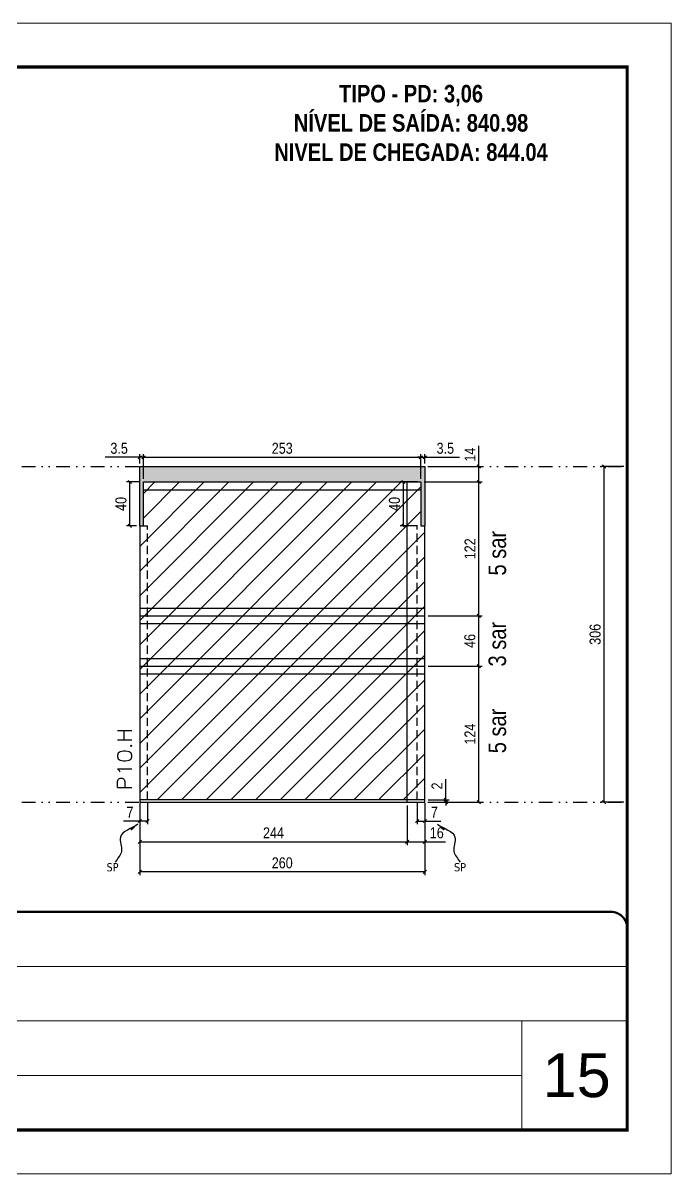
# Model space of a CAD drawing. Extents: x 14400 to 27878, y -21631 to 6985.
# Drawn here: x 18491 to 19082, y 2489 to 3539 of the extents above; entities that cross this region are included whole.
import ezdxf

# ---------------------------------------------------------------- set-up
doc = ezdxf.new("R2010")
doc.units = 0
for name, pattern in [('CONTINUO', [0]), ('DASHED', [0.75, 0.5, -0.25]), ('DIVIDE2', [0.625, 0.25, -0.125, 0, -0.125, 0, -0.125]), ('HIDDEN', [0.375, 0.25, -0.125])]:
    doc.linetypes.add(name, pattern=pattern)
for name, color, linetype, lineweight in [('CARIMBO', 255, 'Continuous', 9), ('Folhas', 255, 'Continuous', 9), ('Hachura', 251, 'Continuous', 9), ('SARRAFO DE PRESSAO', 251, 'DASHED', 9), ('Texto Seção', 7, 'Continuous', 15)]:
    doc.layers.add(name, color=color, linetype=linetype, lineweight=lineweight)
for name, color, linetype in [('COTA', 241, 'Continuous'), ('NOMENCLATURA', 7, 'Continuous'), ('Nível', 160, 'Continuous'), ('Painéis', 200, 'Continuous'), ('SARR_2.2x7', 40, 'Continuous'), ('texto', 7, 'Continuous')]:
    doc.layers.add(name, color=color, linetype=linetype)
doc.styles.add('ARIAL', font='arial.ttf')
doc.styles.add('ARIAL_NARROW', font='ARIALN.TTF', dxfattribs={"height": 0.2})
doc.styles.add('COTA TECNICA', font='techl___.ttf', dxfattribs={"height": 10})
doc.styles.add('COTA TECNICA-50', font='techl___.ttf', dxfattribs={"height": 10})
doc.styles.add('REGUA-120', font='ROMANS.shx', dxfattribs={"height": 15})
doc.styles.add('ROMANC', font='techb___.ttf', dxfattribs={"height": 2.5})
doc.styles.get("Standard").update_dxf_attribs({"font": 'arial.ttf'})
doc.dimstyles.new('COTA PAINEL-50', dxfattribs={"dimtxt": 10, "dimasz": 3, "dimexe": 3, "dimexo": 3, "dimgap": 3, "dimtad": 1, "dimdec": 1, "dimzin": 12, "dimdsep": 46, "dimtxsty": 'COTA TECNICA-50', "dimblk1": 'OBLIQUE', "dimblk2": 'OBLIQUE', "dimsah": 1, "dimcen": 0.9, "dimclrd": 4, "dimclre": 4, "dimclrt": 240, "dimadec": 1, "dimazin": 3, "dimtfac": 1, "dimtdec": 1, "dimtmove": 0, "dimatfit": 3, "dimfxl": 1, "dimtolj": 1, "dimtzin": 12, "dimarcsym": 0})
doc.dimstyles.new('PAINEL', dxfattribs={"dimtxt": 10, "dimasz": 3, "dimexe": 3, "dimexo": 3, "dimgap": 3, "dimtad": 1, "dimdec": 1, "dimzin": 12, "dimdsep": 46, "dimtxsty": 'COTA TECNICA', "dimblk1": 'OBLIQUE', "dimblk2": 'OBLIQUE', "dimsah": 1, "dimcen": 0.9, "dimclrd": 4, "dimclre": 4, "dimclrt": 240, "dimadec": 1, "dimazin": 3, "dimtfac": 1, "dimtdec": 1, "dimtmove": 0, "dimatfit": 3, "dimfxl": 1, "dimtolj": 1, "dimtzin": 12, "dimarcsym": 0})
doc.dimstyles.get("Standard").update_dxf_attribs({"dimtxt": 0.18, "dimasz": 0.18, "dimexe": 0.18, "dimexo": 0.0625, "dimgap": 0.09, "dimtad": 0, "dimtih": 1, "dimtoh": 1, "dimdec": 4, "dimzin": 0, "dimdsep": 46, "dimtxsty": 'Standard', "dimcen": 0.09, "dimadec": 0, "dimazin": 0, "dimtfac": 1, "dimtdec": 4, "dimtofl": 0, "dimtmove": 0, "dimatfit": 3, "dimfxl": 1, "dimtolj": 1, "dimtzin": 0, "dimarcsym": 0})

# ---------------------------------------------------------------- blocks, each defined once
blk = doc.blocks.new('9999999999')
at = {"color": 30, "linetype": 'CONTINUO'}
for p, q in [((98564.6, 34379.6), (99584, 34379.6)), ((98564.6, 34329.8), (99488, 34329.8)), ((99584, 34329.8), (99488, 34329.8)), ((99488, 34329.8), (99488, 34230.2)), ((98564.6, 34280), (99488, 34280))]:
    blk.add_line(p, q, dxfattribs=at)
at = {"color": 30, "linetype": 'CONTINUO', "const_width": 2}
blk.add_lwpolyline([(99584, 34230.2), (99584, 34414.4, 0.414214), (99569, 34429.4), (98229, 34429.4, 0.414214), (98214, 34414.4), (98214, 34245.2, 0.414214), (98229, 34230.2), (99584, 34230.2)], format="xyb", dxfattribs=at)
at = {"layer": 'Folhas'}
blk.add_lwpolyline([(98139, 34190.2), (99624, 34190.2), (99624, 35240.2), (98139, 35240.2)], close=True, dxfattribs=at)
at = {"layer": 'Folhas', "color": 30, "const_width": 3}
blk.add_lwpolyline([(98214, 34230.2), (99584, 34230.2), (99584, 35200.2), (98214, 35200.2)], close=True, dxfattribs=at)
blk = doc.blocks.new('_Oblique')
at = {"color": 0, "linetype": 'ByBlock', "lineweight": -2}
blk.add_line((-0.5, -0.5), (0.5, 0.5), dxfattribs=at)
blk = doc.blocks.new('*D1519')
at = {"layer": 'COTA', "color": 4, "lineweight": -2, "transparency": 16777216}
for p, q in [((19039, 3134.3), (19018, 3134.3)), ((19021, 2828.3), (19021, 3134.3)), ((19039, 2828.3), (19018, 2828.3))]:
    blk.add_line(p, q, dxfattribs=at)
at = {"layer": 'Defpoints', "color": 0, "transparency": 16777216}
for p in [(19021, 3134.3), (19042, 3134.3), (19042, 2828.3)]:
    blk.add_point(p, dxfattribs=at)
at = {"layer": 'COTA', "color": 4, "lineweight": -2, "transparency": 16777216, "xscale": 3, "yscale": 3, "zscale": 3}
for p, rotation in [((19021, 3134.3), 90), ((19021, 2828.3), 270)]:
    blk.add_blockref('_Oblique', p, dxfattribs=dict(at, rotation=rotation))
at = {"layer": 'COTA', "color": 240, "transparency": 16777216, "insert": (19012.8, 2981.3), "char_height": 10, "attachment_point": 5, "rotation": 90, "style": 'COTA TECNICA'}
blk.add_mtext('\\A1;306', dxfattribs=at)
blk = doc.blocks.new('*D1526')
at = {"layer": 'COTA', "color": 4, "lineweight": -2, "transparency": 16777216}
for p, q in [((18597.3, 2827.3), (18597.3, 2761.7)), ((18857.3, 2827.3), (18857.3, 2761.7)), ((18857.3, 2764.7), (18597.3, 2764.7))]:
    blk.add_line(p, q, dxfattribs=at)
at = {"layer": 'Defpoints', "color": 0, "transparency": 16777216}
for p in [(18597.3, 2830.3), (18857.3, 2830.3), (18597.3, 2764.7)]:
    blk.add_point(p, dxfattribs=at)
at = {"layer": 'COTA', "color": 4, "lineweight": -2, "transparency": 16777216, "xscale": 3, "yscale": 3, "zscale": 3, "rotation": 180}
blk.add_blockref('_Oblique', (18597.3, 2764.7), dxfattribs=at)
at = {"layer": 'COTA', "color": 4, "lineweight": -2, "transparency": 16777216, "xscale": 3, "yscale": 3, "zscale": 3}
blk.add_blockref('_Oblique', (18857.3, 2764.7), dxfattribs=at)
at = {"layer": 'COTA', "color": 240, "transparency": 16777216, "insert": (18727.3, 2772.8), "char_height": 10, "attachment_point": 5, "style": 'COTA TECNICA'}
blk.add_mtext('\\A1;260', dxfattribs=at)
blk = doc.blocks.new('*D1527')
at = {"layer": 'COTA', "color": 4, "lineweight": -2, "transparency": 16777216}
for p, q in [((18850.3, 2827.3), (18850.3, 2808)), ((18857.3, 2825.3), (18857.3, 2808)), ((18850.3, 2811), (18857.3, 2811)), ((18857.3, 2811), (18872, 2811))]:
    blk.add_line(p, q, dxfattribs=at)
at = {"layer": 'Defpoints', "color": 0, "transparency": 16777216}
for p in [(18850.3, 2830.3), (18857.3, 2828.3), (18857.3, 2811)]:
    blk.add_point(p, dxfattribs=at)
at = {"layer": 'COTA', "color": 4, "lineweight": -2, "transparency": 16777216, "xscale": 3, "yscale": 3, "zscale": 3, "rotation": 180}
blk.add_blockref('_Oblique', (18850.3, 2811), dxfattribs=at)
at = {"layer": 'COTA', "color": 4, "lineweight": -2, "transparency": 16777216, "xscale": 3, "yscale": 3, "zscale": 3}
blk.add_blockref('_Oblique', (18857.3, 2811), dxfattribs=at)
at = {"layer": 'COTA', "color": 240, "transparency": 16777216, "insert": (18866.1, 2819.1), "char_height": 10, "attachment_point": 5, "style": 'COTA TECNICA-50'}
blk.add_mtext('\\A1;7', dxfattribs=at)
blk = doc.blocks.new('*D1528')
at = {"layer": 'COTA', "color": 4, "lineweight": -2, "transparency": 16777216}
for p, q in [((18597.3, 2825.3), (18597.3, 2808)), ((18604.3, 2827.3), (18604.3, 2808)), ((18597.3, 2811), (18582.5, 2811)), ((18604.3, 2811), (18597.3, 2811))]:
    blk.add_line(p, q, dxfattribs=at)
at = {"layer": 'Defpoints', "color": 0, "transparency": 16777216}
for p in [(18597.3, 2828.3), (18604.3, 2830.3), (18597.3, 2811)]:
    blk.add_point(p, dxfattribs=at)
at = {"layer": 'COTA', "color": 4, "lineweight": -2, "transparency": 16777216, "xscale": 3, "yscale": 3, "zscale": 3, "rotation": 180}
blk.add_blockref('_Oblique', (18597.3, 2811), dxfattribs=at)
at = {"layer": 'COTA', "color": 4, "lineweight": -2, "transparency": 16777216, "xscale": 3, "yscale": 3, "zscale": 3}
blk.add_blockref('_Oblique', (18604.3, 2811), dxfattribs=at)
at = {"layer": 'COTA', "color": 240, "transparency": 16777216, "insert": (18588.4, 2819.1), "char_height": 10, "attachment_point": 5, "style": 'COTA TECNICA-50'}
blk.add_mtext('\\A1;7', dxfattribs=at)
blk = doc.blocks.new('*D1529')
at = {"layer": 'COTA', "color": 4, "lineweight": -2, "transparency": 16777216}
for p, q in [((18876.5, 2830.3), (18876.5, 2849.1)), ((18860.3, 2830.3), (18879.5, 2830.3)), ((18860.3, 2828.3), (18879.5, 2828.3)), ((18876.5, 2828.3), (18876.5, 2830.3)), ((18876.5, 2828.3), (18876.5, 2825.3))]:
    blk.add_line(p, q, dxfattribs=at)
at = {"layer": 'Defpoints', "color": 0, "transparency": 16777216}
for p in [(18857.3, 2830.3), (18857.3, 2828.3), (18876.5, 2828.3)]:
    blk.add_point(p, dxfattribs=at)
at = {"layer": 'COTA', "color": 4, "lineweight": -2, "transparency": 16777216, "xscale": 3, "yscale": 3, "zscale": 3}
for p, rotation in [((18876.5, 2830.3), 270), ((18876.5, 2828.3), 90)]:
    blk.add_blockref('_Oblique', p, dxfattribs=dict(at, rotation=rotation))
at = {"layer": 'COTA', "color": 240, "transparency": 16777216, "insert": (18868.5, 2843), "char_height": 10, "attachment_point": 5, "rotation": 90, "style": 'COTA TECNICA-50'}
blk.add_mtext('\\A1;2', dxfattribs=at)
blk = doc.blocks.new('*D1530')
at = {"layer": 'COTA', "color": 4, "linetype": 'ByBlock', "lineweight": -2, "transparency": 16777216}
for p, q in [((18860.3, 2952.3), (18909.6, 2952.3)), ((18906.6, 2828.3), (18906.6, 2952.3)), ((18860.3, 2828.3), (18909.6, 2828.3))]:
    blk.add_line(p, q, dxfattribs=at)
at = {"layer": 'Defpoints', "color": 0, "linetype": 'ByBlock', "transparency": 16777216}
for p in [(18857.3, 2952.3), (18906.6, 2952.3), (18857.3, 2828.3)]:
    blk.add_point(p, dxfattribs=at)
at = {"layer": 'COTA', "color": 4, "linetype": 'ByBlock', "lineweight": -2, "transparency": 16777216, "xscale": 3, "yscale": 3, "zscale": 3}
for p, rotation in [((18906.6, 2952.3), 90), ((18906.6, 2828.3), 270)]:
    blk.add_blockref('_Oblique', p, dxfattribs=dict(at, rotation=rotation))
at = {"layer": 'COTA', "color": 240, "linetype": 'ByBlock', "transparency": 16777216, "insert": (18898.6, 2890.3), "char_height": 10, "attachment_point": 5, "rotation": 90, "style": 'COTA TECNICA'}
blk.add_mtext('\\A1;124', dxfattribs=at)
blk = doc.blocks.new('*D1531')
at = {"layer": 'COTA', "color": 4, "lineweight": -2, "transparency": 16777216}
for p, q in [((18597.3, 2825.3), (18597.3, 2789.1)), ((18841.3, 2825.3), (18841.3, 2789.1)), ((18597.3, 2792.1), (18841.3, 2792.1))]:
    blk.add_line(p, q, dxfattribs=at)
at = {"layer": 'Defpoints', "color": 0, "transparency": 16777216}
for p in [(18597.3, 2828.3), (18841.3, 2828.3), (18841.3, 2792.1)]:
    blk.add_point(p, dxfattribs=at)
at = {"layer": 'COTA', "color": 4, "lineweight": -2, "transparency": 16777216, "xscale": 3, "yscale": 3, "zscale": 3, "rotation": 180}
blk.add_blockref('_Oblique', (18597.3, 2792.1), dxfattribs=at)
at = {"layer": 'COTA', "color": 4, "lineweight": -2, "transparency": 16777216, "xscale": 3, "yscale": 3, "zscale": 3}
blk.add_blockref('_Oblique', (18841.3, 2792.1), dxfattribs=at)
at = {"layer": 'COTA', "color": 240, "transparency": 16777216, "insert": (18719.3, 2800.2), "char_height": 10, "attachment_point": 5, "style": 'COTA TECNICA'}
blk.add_mtext('\\A1;244', dxfattribs=at)
blk = doc.blocks.new('*D1532')
at = {"layer": 'COTA', "color": 4, "lineweight": -2, "transparency": 16777216}
for p, q in [((18856.8, 3120.3), (18909.6, 3120.3)), ((18906.6, 2998.3), (18906.6, 3120.3)), ((18860.3, 2998.3), (18909.6, 2998.3))]:
    blk.add_line(p, q, dxfattribs=at)
at = {"layer": 'Defpoints', "color": 0, "transparency": 16777216}
for p in [(18853.8, 3120.3), (18906.6, 3120.3), (18857.3, 2998.3)]:
    blk.add_point(p, dxfattribs=at)
at = {"layer": 'COTA', "color": 4, "lineweight": -2, "transparency": 16777216, "xscale": 3, "yscale": 3, "zscale": 3}
for p, rotation in [((18906.6, 3120.3), 90), ((18906.6, 2998.3), 270)]:
    blk.add_blockref('_Oblique', p, dxfattribs=dict(at, rotation=rotation))
at = {"layer": 'COTA', "color": 240, "transparency": 16777216, "insert": (18898.6, 3059.3), "char_height": 10, "attachment_point": 5, "rotation": 90, "style": 'COTA TECNICA'}
blk.add_mtext('\\A1;122', dxfattribs=at)
blk = doc.blocks.new('*D1533')
at = {"layer": 'COTA', "color": 4, "lineweight": -2, "transparency": 16777216}
for p, q in [((18906.6, 3134.3), (18906.6, 3153.4)), ((18860.3, 3134.3), (18909.6, 3134.3)), ((18906.6, 3120.3), (18906.6, 3134.3)), ((18856.8, 3120.3), (18909.6, 3120.3))]:
    blk.add_line(p, q, dxfattribs=at)
at = {"layer": 'Defpoints', "color": 0, "transparency": 16777216}
for p in [(18857.3, 3134.3), (18906.6, 3134.3), (18853.8, 3120.3)]:
    blk.add_point(p, dxfattribs=at)
at = {"layer": 'COTA', "color": 4, "lineweight": -2, "transparency": 16777216, "xscale": 3, "yscale": 3, "zscale": 3}
for p, rotation in [((18906.6, 3134.3), 90), ((18906.6, 3120.3), 270)]:
    blk.add_blockref('_Oblique', p, dxfattribs=dict(at, rotation=rotation))
at = {"layer": 'COTA', "color": 240, "transparency": 16777216, "insert": (18898.6, 3145.3), "char_height": 10, "attachment_point": 5, "rotation": 90, "style": 'COTA TECNICA'}
blk.add_mtext('\\A1;14', dxfattribs=at)
blk = doc.blocks.new('*D1534')
at = {"layer": 'COTA', "color": 4, "lineweight": -2, "transparency": 16777216}
for p, q in [((18841.3, 2825.3), (18841.3, 2789.1)), ((18857.3, 2825.3), (18857.3, 2789.1)), ((18841.3, 2792.1), (18857.3, 2792.1)), ((18857.3, 2792.1), (18876.3, 2792.1))]:
    blk.add_line(p, q, dxfattribs=at)
at = {"layer": 'Defpoints', "color": 0, "transparency": 16777216}
for p in [(18841.3, 2828.3), (18857.3, 2828.3), (18857.3, 2792.1)]:
    blk.add_point(p, dxfattribs=at)
at = {"layer": 'COTA', "color": 4, "lineweight": -2, "transparency": 16777216, "xscale": 3, "yscale": 3, "zscale": 3, "rotation": 180}
blk.add_blockref('_Oblique', (18841.3, 2792.1), dxfattribs=at)
at = {"layer": 'COTA', "color": 4, "lineweight": -2, "transparency": 16777216, "xscale": 3, "yscale": 3, "zscale": 3}
blk.add_blockref('_Oblique', (18857.3, 2792.1), dxfattribs=at)
at = {"layer": 'COTA', "color": 240, "transparency": 16777216, "insert": (18868.3, 2800.2), "char_height": 10, "attachment_point": 5, "style": 'COTA TECNICA'}
blk.add_mtext('\\A1;16', dxfattribs=at)
blk = doc.blocks.new('*D2778')
at = {"layer": 'COTA', "color": 4, "lineweight": -2, "transparency": 16777216}
for p, q in [((18597.3, 3142.8), (18565.7, 3142.8)), ((18597.3, 3137.3), (18597.3, 3145.8)), ((18600.8, 3142.8), (18597.3, 3142.8)), ((18600.8, 3123.3), (18600.8, 3145.8)), ((18600.8, 3142.8), (18603.8, 3142.8))]:
    blk.add_line(p, q, dxfattribs=at)
at = {"layer": 'Defpoints', "color": 0, "transparency": 16777216}
for p in [(18597.3, 3142.8), (18597.3, 3134.3), (18600.8, 3120.3)]:
    blk.add_point(p, dxfattribs=at)
at = {"layer": 'COTA', "color": 4, "lineweight": -2, "transparency": 16777216, "xscale": 3, "yscale": 3, "zscale": 3}
blk.add_blockref('_Oblique', (18597.3, 3142.8), dxfattribs=at)
at = {"layer": 'COTA', "color": 4, "lineweight": -2, "transparency": 16777216, "xscale": 3, "yscale": 3, "zscale": 3, "rotation": 180}
blk.add_blockref('_Oblique', (18600.8, 3142.8), dxfattribs=at)
at = {"layer": 'COTA', "color": 240, "transparency": 16777216, "insert": (18578.5, 3151), "char_height": 10, "attachment_point": 5, "style": 'COTA TECNICA'}
blk.add_mtext('\\A1;3.5', dxfattribs=at)
blk = doc.blocks.new('*D2779')
at = {"layer": 'COTA', "color": 4, "lineweight": -2, "transparency": 16777216}
for p, q in [((18600.8, 3123.3), (18600.8, 3145.8)), ((18600.8, 3142.8), (18853.8, 3142.8)), ((18853.8, 3123.3), (18853.8, 3145.8))]:
    blk.add_line(p, q, dxfattribs=at)
at = {"layer": 'Defpoints', "color": 0, "transparency": 16777216}
for p in [(18853.8, 3142.8), (18600.8, 3120.3), (18853.8, 3120.3)]:
    blk.add_point(p, dxfattribs=at)
at = {"layer": 'COTA', "color": 4, "lineweight": -2, "transparency": 16777216, "xscale": 3, "yscale": 3, "zscale": 3, "rotation": 180}
blk.add_blockref('_Oblique', (18600.8, 3142.8), dxfattribs=at)
at = {"layer": 'COTA', "color": 4, "lineweight": -2, "transparency": 16777216, "xscale": 3, "yscale": 3, "zscale": 3}
blk.add_blockref('_Oblique', (18853.8, 3142.8), dxfattribs=at)
at = {"layer": 'COTA', "color": 240, "transparency": 16777216, "insert": (18727.3, 3151), "char_height": 10, "attachment_point": 5, "style": 'COTA TECNICA'}
blk.add_mtext('\\A1;253', dxfattribs=at)
blk = doc.blocks.new('*D2780')
at = {"layer": 'COTA', "color": 4, "lineweight": -2, "transparency": 16777216}
for p, q in [((18853.8, 3142.8), (18850.8, 3142.8)), ((18853.8, 3123.3), (18853.8, 3145.8)), ((18853.8, 3142.8), (18857.3, 3142.8)), ((18857.3, 3137.3), (18857.3, 3145.8)), ((18857.3, 3142.8), (18888.9, 3142.8))]:
    blk.add_line(p, q, dxfattribs=at)
at = {"layer": 'Defpoints', "color": 0, "transparency": 16777216}
for p in [(18857.3, 3142.8), (18857.3, 3134.3), (18853.8, 3120.3)]:
    blk.add_point(p, dxfattribs=at)
at = {"layer": 'COTA', "color": 4, "lineweight": -2, "transparency": 16777216, "xscale": 3, "yscale": 3, "zscale": 3}
blk.add_blockref('_Oblique', (18853.8, 3142.8), dxfattribs=at)
at = {"layer": 'COTA', "color": 4, "lineweight": -2, "transparency": 16777216, "xscale": 3, "yscale": 3, "zscale": 3, "rotation": 180}
blk.add_blockref('_Oblique', (18857.3, 3142.8), dxfattribs=at)
at = {"layer": 'COTA', "color": 240, "transparency": 16777216, "insert": (18876.1, 3151), "char_height": 10, "attachment_point": 5, "style": 'COTA TECNICA'}
blk.add_mtext('\\A1;3.5', dxfattribs=at)
blk = doc.blocks.new('*D2781')
at = {"layer": 'COTA', "color": 4, "lineweight": -2, "transparency": 16777216}
for p, q in [((18597.8, 3120.3), (18585.3, 3120.3)), ((18588.3, 3080.3), (18588.3, 3120.3)), ((18594.3, 3080.3), (18585.3, 3080.3))]:
    blk.add_line(p, q, dxfattribs=at)
at = {"layer": 'Defpoints', "color": 0, "transparency": 16777216}
for p in [(18588.3, 3120.3), (18600.8, 3120.3), (18597.3, 3080.3)]:
    blk.add_point(p, dxfattribs=at)
at = {"layer": 'COTA', "color": 4, "lineweight": -2, "transparency": 16777216, "xscale": 3, "yscale": 3, "zscale": 3}
for p, rotation in [((18588.3, 3120.3), 90), ((18588.3, 3080.3), 270)]:
    blk.add_blockref('_Oblique', p, dxfattribs=dict(at, rotation=rotation))
at = {"layer": 'COTA', "color": 240, "transparency": 16777216, "insert": (18580.2, 3100.3), "char_height": 10, "attachment_point": 5, "rotation": 90, "style": 'COTA TECNICA'}
blk.add_mtext('\\A1;40', dxfattribs=at)
blk = doc.blocks.new('*D2782')
at = {"layer": 'COTA', "color": 4, "lineweight": -2, "transparency": 16777216}
for p, q in [((18850.8, 3120.3), (18834.8, 3120.3)), ((18837.8, 3080.3), (18837.8, 3120.3)), ((18850.8, 3080.3), (18834.8, 3080.3))]:
    blk.add_line(p, q, dxfattribs=at)
at = {"layer": 'Defpoints', "color": 0, "transparency": 16777216}
for p in [(18837.8, 3120.3), (18853.8, 3120.3), (18853.8, 3080.3)]:
    blk.add_point(p, dxfattribs=at)
at = {"layer": 'COTA', "color": 4, "lineweight": -2, "transparency": 16777216, "xscale": 3, "yscale": 3, "zscale": 3}
for p, rotation in [((18837.8, 3120.3), 90), ((18837.8, 3080.3), 270)]:
    blk.add_blockref('_Oblique', p, dxfattribs=dict(at, rotation=rotation))
at = {"layer": 'COTA', "color": 240, "transparency": 16777216, "insert": (18829.7, 3100.3), "char_height": 10, "attachment_point": 5, "rotation": 90, "style": 'COTA TECNICA'}
blk.add_mtext('\\A1;40', dxfattribs=at)
blk = doc.blocks.new('*D2783')
at = {"layer": 'COTA', "color": 4, "lineweight": -2, "transparency": 16777216}
for p, q in [((18860.3, 2998.3), (18909.6, 2998.3)), ((18906.6, 2952.3), (18906.6, 2998.3)), ((18860.3, 2952.3), (18909.6, 2952.3))]:
    blk.add_line(p, q, dxfattribs=at)
at = {"layer": 'Defpoints', "color": 0, "transparency": 16777216}
for p in [(18857.3, 2998.3), (18906.6, 2998.3), (18857.3, 2952.3)]:
    blk.add_point(p, dxfattribs=at)
at = {"layer": 'COTA', "color": 4, "lineweight": -2, "transparency": 16777216, "xscale": 3, "yscale": 3, "zscale": 3}
for p, rotation in [((18906.6, 2998.3), 90), ((18906.6, 2952.3), 270)]:
    blk.add_blockref('_Oblique', p, dxfattribs=dict(at, rotation=rotation))
at = {"layer": 'COTA', "color": 240, "transparency": 16777216, "insert": (18898.5, 2975.3), "char_height": 10, "attachment_point": 5, "rotation": 90, "style": 'COTA TECNICA'}
blk.add_mtext('\\A1;46', dxfattribs=at)

msp = doc.modelspace()

# ---------------------------------------------------------------- hatches: boundary and pattern name
at = {"layer": 'COTA'}
h = msp.add_hatch(dxfattribs=at)
h.set_pattern_fill('AR-CONC', color=256, scale=0.03)
h.set_pattern_definition([(50, (-1585, 2), (5.4655401, -0.4781726), [0.5715, -6.2865]), (355, (-1585, 2), (-1.0573026, 5.7317054), [0.4572, -5.0292175]), (100.451445, (-1584.5445, 1.96), (4.4082374, 5.2535326), [0.4857003, -5.3427073]), (46.1842, (-1585, 3.524), (8.1323712, -1.2612698), [0.85725, -9.42975]), (96.635558, (-1584.322, 3.419), (7.122124, 7.4227837), [0.7285507, -8.0140682]), (351.18415, (-1585, 3.524), (7.122124, 7.4227837), [0.685799, -7.543792]), (21, (-1584.238, 3.143), (4.5484317, -3.0679559), [0.5715, -6.2865]), (326, (-1584.238, 3.143), (1.8540609, 5.525639), [0.4572, -5.0292]), (71.451445, (-1583.859, 2.8873), (6.4024926, 2.457683), [0.4857003, -5.3426981]), (37.5, (-1585, 2), (0.0926581, 2.53665117), [0, -4.96824, 0, -5.1054, 0, -5.04825]), (7.5, (-1585, 2), (2.00458988, 3.00541724), [0, -2.91084, 0, -4.85394, 0, -1.92405]), (327.5, (-1586.6993, 2), (4.06771786, -0.17186232), [0, -1.905, 0, -5.9436, 0, -7.8867]), (317.5, (-1587.4613, 2), (4.44387544, 0.76279473), [0, -2.4765, 0, -3.94716, 0, -5.6007])])
h.paths.add_polyline_path([(18853.769, 3120.285), (18853.769, 3080.285), (18857.269, 3080.285), (18857.269, 3134.285), (18597.269, 3134.285), (18597.269, 3080.285), (18600.769, 3080.285), (18600.769, 3120.285)])
at = {"layer": 'Hachura'}
h = msp.add_hatch(dxfattribs=at)
h.set_pattern_fill('ANSI31', color=256, scale=5)
h.paths.add_polyline_path([(17796.346, 3116.285), (17762.346, 3116.285), (17762.346, 3070.285), (17796.346, 3070.285)], flags=17)
h.paths.add_polyline_path([(18006.346, 3134.285), (17823.346, 3134.285), (17823.346, 3070.285), (17762.346, 3070.285), (17762.346, 3012.285), (18006.346, 3012.285)])
h.paths.add_polyline_path([(18006.346, 3012.285), (17762.346, 3012.285), (17762.346, 2952.285), (18006.346, 2952.285)])
h.paths.add_polyline_path([(18006.346, 2952.285), (17762.346, 2952.285), (17762.346, 2830.285), (18006.346, 2830.285)])
h.paths.add_polyline_path([(18015.346, 2952.285), (18006.346, 2952.285), (18006.346, 2830.285), (18015.346, 2830.285)])
h.paths.add_polyline_path([(18015.346, 3012.285), (18006.346, 3012.285), (18006.346, 2952.285), (18015.346, 2952.285)])
h.paths.add_polyline_path([(18015.346, 3134.285), (18006.346, 3134.285), (18006.346, 3012.285), (18015.346, 3012.285)])
h.paths.add_polyline_path([(18401.497, 3070.285), (18367.497, 3070.285), (18367.497, 3134.285), (18175.497, 3134.285), (18175.497, 3012.285), (18401.497, 3012.285)])
h.paths.add_polyline_path([(18401.497, 3012.285), (18175.497, 3012.285), (18175.497, 2952.285), (18401.497, 2952.285)])
h.paths.add_polyline_path([(18401.497, 2952.285), (18175.497, 2952.285), (18175.497, 2830.285), (18401.497, 2830.285)])
h.paths.add_polyline_path([(18841.269, 2952.285), (18597.269, 2952.285), (18597.269, 2830.285), (18841.269, 2830.285)])
h.paths.add_polyline_path([(18841.269, 2998.285), (18597.269, 2998.285), (18597.269, 2952.285), (18841.269, 2952.285)])
h.paths.add_polyline_path([(18841.269, 3120.285), (18600.769, 3120.285), (18600.769, 3080.285), (18597.269, 3080.285), (18597.269, 2998.285), (18841.269, 2998.285)])
h.paths.add_polyline_path([(18857.269, 3080.285), (18853.769, 3080.285), (18853.769, 3120.285), (18841.269, 3120.285), (18841.269, 2998.285), (18857.269, 2998.285)])
h.paths.add_polyline_path([(18857.269, 2998.285), (18841.269, 2998.285), (18841.269, 2952.285), (18857.269, 2952.285)])
h.paths.add_polyline_path([(18857.269, 2952.285), (18841.269, 2952.285), (18841.269, 2830.285), (18857.269, 2830.285)])

# ---------------------------------------------------------------- linework, layer by layer
at = {"layer": 'COTA'}
for p, q in [((18597.269, 3080.285), (18597.269, 3134.285)), ((18597.269, 3134.285), (18857.269, 3134.285)), ((18857.269, 3134.285), (18857.269, 3080.285))]:
    msp.add_line(p, q, dxfattribs=at)
at = {"layer": 'Nível', "color": 4, "linetype": 'DIVIDE2', "ltscale": 50}
for p, q in [((17671.967, 3134.285), (19041.967, 3134.285)), ((17671.967, 2828.285), (19041.967, 2828.285))]:
    msp.add_line(p, q, dxfattribs=at)
at = {"layer": 'Painéis'}
for p, q in [((18600.769, 3080.285), (18600.769, 3120.285)), ((18600.769, 3120.285), (18853.769, 3120.285)), ((18841.269, 2828.285), (18841.269, 3120.285)), ((18853.769, 3120.285), (18853.769, 3080.285)), ((18597.269, 3080.285), (18597.269, 2830.285)), ((18597.269, 3080.285), (18604.269, 3080.285)), ((18853.769, 3080.285), (18857.269, 3080.285)), ((18857.269, 2830.285), (18857.269, 3080.285)), ((18597.269, 2998.285), (18857.269, 2998.285)), ((18597.269, 2952.285), (18857.269, 2952.285))]:
    msp.add_line(p, q, dxfattribs=at)
msp.add_lwpolyline([(18857.269, 2830.285), (18597.269, 2830.285), (18597.269, 2828.285), (18857.269, 2828.285)], close=True, dxfattribs=at)
at = {"layer": 'SARR_2.2x7'}
for p, q in [((18600.769, 3113.285), (18853.769, 3113.285)), ((18597.269, 3005.285), (18857.269, 3005.285)), ((18597.269, 2991.285), (18857.269, 2991.285)), ((18597.269, 2959.285), (18857.269, 2959.285)), ((18597.269, 2945.285), (18857.269, 2945.285))]:
    msp.add_line(p, q, dxfattribs=at)
at = {"layer": 'SARR_2.2x7', "linetype": 'HIDDEN', "ltscale": 30}
for p, q in [((18604.269, 2998.285), (18604.269, 3080.285)), ((18850.269, 2998.285), (18850.269, 3080.285)), ((18604.269, 2952.285), (18604.269, 2998.285)), ((18850.269, 2952.285), (18850.269, 2998.285)), ((18604.269, 2830.285), (18604.269, 2952.285)), ((18850.269, 2830.285), (18850.269, 2952.285))]:
    msp.add_line(p, q, dxfattribs=at)

# ---------------------------------------------------------------- block references
at = {"layer": 'SARRAFO DE PRESSAO', "color": 6, "linetype": 'ByBlock'}
msp.add_blockref('9999999999', (-80542.011, -31701.203), dxfattribs=at)

# ---------------------------------------------------------------- texts
at = {"layer": 'CARIMBO', "style": 'ARIAL'}
msp.add_text('15', height=40, dxfattribs=at).set_placement((18964.828, 2559.146))
at = {"layer": 'NOMENCLATURA', "style": 'ARIAL_NARROW'}
for s, p in [('5 sar', (18931.512, 3034.953)), ('3 sar', (18931.512, 2951.953)), ('5 sar', (18931.512, 2872.804))]:
    msp.add_text(s, height=16, rotation=90, dxfattribs=at).set_placement(p)
at = {"layer": 'NOMENCLATURA', "color": 2, "insert": (18844.806, 3482.587), "char_height": 16, "attachment_point": 2, "style": 'ROMANC'}
msp.add_mtext_dynamic_manual_height_columns('TIPO - PD: 3,06\\PNÍVEL DE SAÍDA: 840.98\\PNIVEL DE CHEGADA: 844.04', width=432.35115, gutter_width=1, heights=[0], dxfattribs=at)
at = {"layer": 'texto', "color": 0, "char_height": 7.5, "attachment_point": 5}
for insert in [(18572.492, 2768.794), (18889.516, 2768.794)]:
    msp.add_mtext('{\\fTahoma|b0|i0|c0|p34;\\C4;SP}', dxfattribs=dict(at, insert=insert))
at = {"layer": 'Texto Seção', "style": 'REGUA-120', "width": 1.1}
msp.add_text('P10.H', height=13, rotation=90, dxfattribs=at).set_placement((18590.02, 2839.049))

# ---------------------------------------------------------------- dimensions: what is measured, and where the dimension line sits
at = {"layer": 'COTA'}
for base, p1, p2, dimstyle, picture, middle in [((18597.269, 3142.769), (18600.769, 3120.285), (18597.269, 3134.285), 'PAINEL', '*D2778', (18578.466, 3150.988)), ((18853.769, 3142.769), (18600.769, 3120.285), (18853.769, 3120.285), 'PAINEL', '*D2779', (18727.269, 3150.988)), ((18857.269, 3142.769), (18853.769, 3120.285), (18857.269, 3134.285), 'PAINEL', '*D2780', (18876.072, 3150.988)), ((18841.269, 2792.105), (18597.269, 2828.285), (18841.269, 2828.285), 'PAINEL', '*D1531', (18719.269, 2800.178)), ((18857.269, 2792.105), (18841.269, 2828.285), (18857.269, 2828.285), 'PAINEL', '*D1534', (18868.276, 2800.208)), ((18857.269, 2811.043), (18850.269, 2830.285), (18857.269, 2828.285), 'COTA PAINEL-50', '*D1527', (18866.134, 2819.117))]:
    dim = msp.add_linear_dim(base=base, p1=p1, p2=p2, dimstyle=dimstyle, dxfattribs=at)
    dim.commit()
    dim.dimension.update_dxf_attribs({"geometry": picture, "text_midpoint": middle})
for base, p1, p2, angle, dimstyle, picture, middle in [((18906.636, 3134.285), (18853.769, 3120.285), (18857.269, 3134.285), 90, 'PAINEL', '*D1533', (18898.563, 3145.344)), ((19021.04, 3134.285), (19041.967, 2828.285), (19041.967, 3134.285), 90, 'PAINEL', '*D1519', (19012.821, 2981.285)), ((18588.323, 3120.285), (18597.269, 3080.285), (18600.769, 3120.285), 90, 'PAINEL', '*D2781', (18580.221, 3100.285)), ((18837.778, 3120.285), (18853.769, 3080.285), (18853.769, 3120.285), 90, 'PAINEL', '*D2782', (18829.676, 3100.285)), ((18906.636, 3120.285), (18857.269, 2998.285), (18853.769, 3120.285), 90, 'PAINEL', '*D1532', (18898.578, 3059.285)), ((18906.636, 2998.285), (18857.269, 2952.285), (18857.269, 2998.285), 90, 'PAINEL', '*D2783', (18898.534, 2975.285)), ((18597.269, 2811.043), (18604.269, 2830.285), (18597.269, 2828.285), 180, 'COTA PAINEL-50', '*D1528', (18588.403, 2819.117))]:
    dim = msp.add_linear_dim(base=base, p1=p1, p2=p2, angle=angle, dimstyle=dimstyle, dxfattribs=at)
    dim.commit()
    dim.dimension.update_dxf_attribs({"geometry": picture, "text_midpoint": middle})
at = {"layer": 'COTA', "linetype": 'ByBlock'}
dim = msp.add_aligned_dim(p1=(18857.269, 2828.285), p2=(18857.269, 2952.285), distance=-49.367, dimstyle='PAINEL', dxfattribs=at)
dim.commit()
dim.dimension.update_dxf_attribs({"geometry": '*D1530', "text_midpoint": (18898.563, 2890.285)})
at = {"layer": 'COTA'}
dim = msp.add_linear_dim(base=(18876.527, 2828.285), p1=(18857.269, 2830.285), p2=(18857.269, 2828.285), angle=90, dimstyle='COTA PAINEL-50', dxfattribs=at)
dim.commit()
dim.dimension.update_dxf_attribs({"geometry": '*D1529', "text_midpoint": (18876.527, 2843.032), "dimtype": 160})
dim = msp.add_linear_dim(base=(18597.269, 2764.668), p1=(18857.269, 2830.285), p2=(18597.269, 2830.285), angle=180, dimstyle='PAINEL', override={"dimarcsym": 2}, dxfattribs=at)
dim.commit()
dim.dimension.update_dxf_attribs({"geometry": '*D1526', "text_midpoint": (18727.269, 2772.77)})

# ---------------------------------------------------------------- leaders
at = {"layer": 'COTA', "path_type": 1}
for points in [[(18595.44, 2808.104), (18579.655, 2796.269), (18580.58, 2783.263), (18575.027, 2773.481)], [(18869.098, 2808.104), (18884.883, 2796.269), (18883.958, 2783.263), (18889.511, 2773.481)]]:
    msp.add_leader(points, dimstyle='Standard', override={"dimasz": 8}, dxfattribs=at)

doc.saveas('drawing.dxf')
